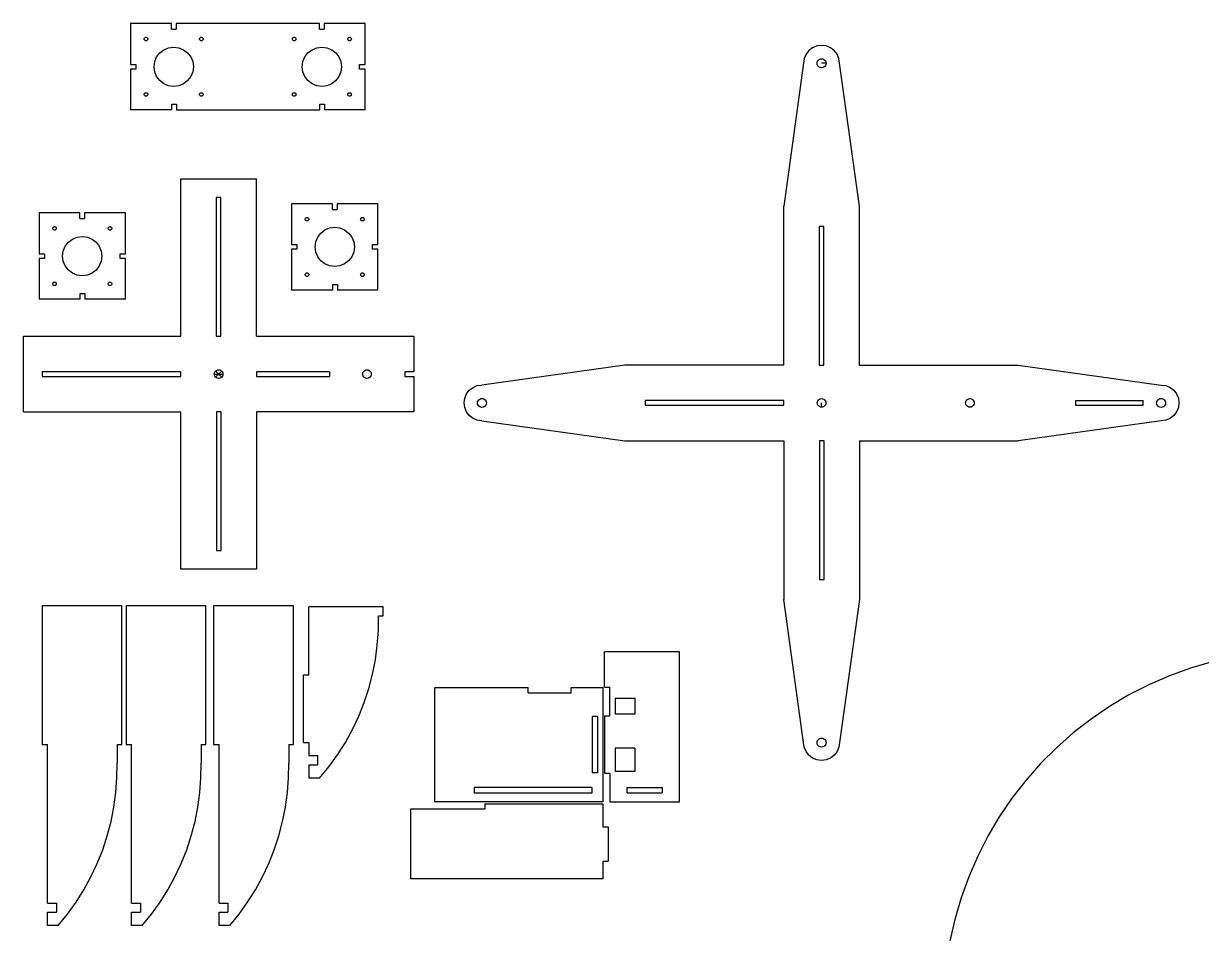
# Model space of a CAD drawing. Header units: millimetres. Extents: x -1110 to 413, y -747 to 380.
# Drawn here: x -1082 to -347, y -188 to 380 of the extents above; entities that cross this region are included whole.
import ezdxf

# ---------------------------------------------------------------- set-up
doc = ezdxf.new("R2010")
doc.units = ezdxf.units.MM

msp = doc.modelspace()

# ---------------------------------------------------------------- linework, layer by layer
for p, q in [((-1015.59, 379.93), (-1015.59, 354.42)), ((-990.08, 379.93), (-1015.59, 379.93)), ((-990.08, 376.41), (-990.08, 379.93)), ((-990.08, 376.41), (-987.18, 376.41)), ((-987.18, 379.93), (-987.18, 376.41)), ((-897.54, 379.93), (-987.18, 379.93)), ((-897.54, 376.41), (-897.54, 379.93)), ((-897.54, 376.41), (-894.64, 376.41)), ((-894.64, 379.93), (-894.64, 376.41)), ((-869.13, 379.93), (-894.64, 379.93)), ((-869.13, 354.42), (-869.13, 379.93)), ((-1007.05, 370.27), (-1007.01, 370.56)), ((-1007.01, 369.98), (-1007.05, 370.27)), ((-1007.01, 370.56), (-1006.9, 370.83)), ((-1006.9, 369.71), (-1007.01, 369.98)), ((-1006.9, 370.83), (-1006.72, 371.06)), ((-1006.72, 369.48), (-1006.9, 369.71)), ((-1006.72, 371.06), (-1006.49, 371.24)), ((-1006.49, 369.31), (-1006.72, 369.48)), ((-1006.49, 371.24), (-1006.22, 371.35)), ((-1006.22, 369.19), (-1006.49, 369.31)), ((-1006.22, 371.35), (-1005.93, 371.39)), ((-1005.93, 369.16), (-1006.22, 369.19)), ((-1005.93, 371.39), (-1005.65, 371.35)), ((-1005.65, 369.19), (-1005.93, 369.16)), ((-1005.65, 371.35), (-1005.38, 371.24)), ((-1005.38, 369.31), (-1005.65, 369.19)), ((-1005.38, 371.24), (-1005.14, 371.06)), ((-1005.14, 369.48), (-1005.38, 369.31)), ((-1005.14, 371.06), (-1004.97, 370.83)), ((-1004.97, 369.71), (-1005.14, 369.48)), ((-1004.97, 370.83), (-1004.86, 370.56)), ((-1004.86, 369.98), (-1004.97, 369.71)), ((-1004.86, 370.56), (-1004.82, 370.27)), ((-1004.82, 370.27), (-1004.86, 369.98)), ((-972.44, 370.27), (-972.41, 370.56)), ((-972.41, 369.98), (-972.44, 370.27)), ((-972.41, 370.56), (-972.3, 370.83)), ((-972.3, 369.71), (-972.41, 369.98)), ((-972.3, 370.83), (-972.12, 371.06)), ((-972.12, 369.48), (-972.3, 369.71)), ((-972.12, 371.06), (-971.89, 371.24)), ((-971.89, 369.31), (-972.12, 369.48)), ((-971.89, 371.24), (-971.62, 371.35)), ((-971.62, 369.19), (-971.89, 369.31)), ((-971.62, 371.35), (-971.33, 371.39)), ((-971.33, 369.16), (-971.62, 369.19)), ((-971.33, 371.39), (-971.04, 371.35)), ((-971.04, 369.19), (-971.33, 369.16)), ((-971.04, 371.35), (-970.77, 371.24)), ((-970.77, 369.31), (-971.04, 369.19)), ((-970.77, 371.24), (-970.54, 371.06)), ((-970.54, 369.48), (-970.77, 369.31)), ((-970.54, 371.06), (-970.36, 370.83)), ((-970.36, 369.71), (-970.54, 369.48)), ((-970.36, 370.83), (-970.25, 370.56)), ((-970.25, 369.98), (-970.36, 369.71)), ((-970.25, 370.56), (-970.21, 370.27)), ((-970.21, 370.27), (-970.25, 369.98)), ((-914.51, 370.27), (-914.47, 370.56)), ((-914.47, 369.98), (-914.51, 370.27)), ((-914.47, 370.56), (-914.36, 370.83)), ((-914.36, 369.71), (-914.47, 369.98)), ((-914.36, 370.83), (-914.18, 371.06)), ((-914.18, 369.48), (-914.36, 369.71)), ((-914.18, 371.06), (-913.95, 371.24)), ((-913.95, 369.31), (-914.18, 369.48)), ((-913.95, 371.24), (-913.68, 371.35)), ((-913.68, 369.19), (-913.95, 369.31)), ((-913.68, 371.35), (-913.39, 371.39)), ((-913.39, 369.16), (-913.68, 369.19)), ((-913.39, 371.39), (-913.1, 371.35)), ((-913.1, 369.19), (-913.39, 369.16)), ((-913.1, 371.35), (-912.83, 371.24)), ((-912.83, 369.31), (-913.1, 369.19)), ((-912.83, 371.24), (-912.6, 371.06)), ((-912.6, 369.48), (-912.83, 369.31)), ((-912.6, 371.06), (-912.42, 370.83)), ((-912.42, 369.71), (-912.6, 369.48)), ((-912.42, 370.83), (-912.31, 370.56)), ((-912.31, 369.98), (-912.42, 369.71)), ((-912.31, 370.56), (-912.27, 370.27)), ((-912.27, 370.27), (-912.31, 369.98)), ((-879.9, 370.27), (-879.86, 370.56)), ((-879.86, 369.98), (-879.9, 370.27)), ((-879.86, 370.56), (-879.75, 370.83)), ((-879.75, 369.71), (-879.86, 369.98)), ((-879.75, 370.83), (-879.57, 371.06)), ((-879.57, 369.48), (-879.75, 369.71)), ((-879.57, 371.06), (-879.34, 371.24)), ((-879.34, 369.31), (-879.57, 369.48)), ((-879.34, 371.24), (-879.07, 371.35)), ((-879.07, 369.19), (-879.34, 369.31)), ((-879.07, 371.35), (-878.79, 371.39)), ((-878.79, 369.16), (-879.07, 369.19)), ((-878.79, 371.39), (-878.5, 371.35)), ((-878.5, 369.19), (-878.79, 369.16)), ((-878.5, 371.35), (-878.23, 371.24)), ((-878.23, 369.31), (-878.5, 369.19)), ((-878.23, 371.24), (-878, 371.06)), ((-878, 369.48), (-878.23, 369.31)), ((-878, 371.06), (-877.82, 370.83)), ((-877.82, 369.71), (-878, 369.48)), ((-877.82, 370.83), (-877.71, 370.56)), ((-877.71, 369.98), (-877.82, 369.71)), ((-877.71, 370.56), (-877.67, 370.27)), ((-877.67, 370.27), (-877.71, 369.98)), ((-999.27, 359.11), (-997.31, 361.65)), ((-997.31, 361.65), (-994.77, 363.6)), ((-994.77, 363.6), (-991.81, 364.83)), ((-991.81, 364.83), (-988.63, 365.25)), ((-988.63, 365.25), (-985.45, 364.83)), ((-985.45, 364.83), (-982.49, 363.6)), ((-982.49, 363.6), (-979.95, 361.65)), ((-979.95, 361.65), (-978, 359.11)), ((-906.72, 359.11), (-904.77, 361.65)), ((-904.77, 361.65), (-902.23, 363.6)), ((-902.23, 363.6), (-899.27, 364.83)), ((-899.27, 364.83), (-896.09, 365.25)), ((-896.09, 365.25), (-892.91, 364.83)), ((-892.91, 364.83), (-889.95, 363.6)), ((-889.95, 363.6), (-887.41, 361.65)), ((-887.41, 361.65), (-885.45, 359.11)), ((-593.66, 360.75), (-594.78, 358.06)), ((-591.89, 363.06), (-593.66, 360.75)), ((-589.57, 364.83), (-591.89, 363.06)), ((-586.88, 365.95), (-589.57, 364.83)), ((-583.99, 366.33), (-586.88, 365.95)), ((-581.1, 365.95), (-583.99, 366.33)), ((-578.41, 364.83), (-581.1, 365.95)), ((-576.1, 363.06), (-578.41, 364.83)), ((-574.33, 360.75), (-576.1, 363.06)), ((-573.21, 358.06), (-574.33, 360.75)), ((-1015.59, 354.42), (-1012.24, 354.42)), ((-1012.24, 354.42), (-1012.24, 351.52)), ((-1000.91, 352.97), (-1000.49, 356.15)), ((-1000.49, 356.15), (-999.27, 359.11)), ((-978, 359.11), (-976.77, 356.15)), ((-976.77, 356.15), (-976.35, 352.97)), ((-908.37, 352.97), (-907.95, 356.15)), ((-907.95, 356.15), (-906.72, 359.11)), ((-885.45, 359.11), (-884.23, 356.15)), ((-884.23, 356.15), (-883.81, 352.97)), ((-872.48, 351.52), (-872.48, 354.42)), ((-872.48, 354.42), (-869.13, 354.42)), ((-595.16, 355.17), (-607.6, 265.83)), ((-594.78, 358.06), (-595.16, 355.17)), ((-586.78, 355.17), (-586.69, 355.89)), ((-586.69, 354.44), (-586.78, 355.17)), ((-586.69, 355.89), (-586.41, 356.56)), ((-586.41, 353.77), (-586.69, 354.44)), ((-586.41, 356.56), (-585.97, 357.14)), ((-585.97, 353.19), (-586.41, 353.77)), ((-585.97, 357.14), (-585.39, 357.58)), ((-585.39, 352.75), (-585.97, 353.19)), ((-585.39, 357.58), (-584.72, 357.86)), ((-584.72, 357.86), (-583.99, 357.96)), ((-583.99, 357.96), (-583.27, 357.86)), ((-581.2, 355.17), (-583.99, 355.17)), ((-583.27, 357.86), (-582.6, 357.58)), ((-582.6, 357.58), (-582.02, 357.14)), ((-582.02, 353.19), (-582.6, 352.75)), ((-582.02, 357.14), (-581.58, 356.56)), ((-581.58, 353.77), (-582.02, 353.19)), ((-581.58, 356.56), (-581.3, 355.89)), ((-581.3, 354.44), (-581.58, 353.77)), ((-581.3, 355.89), (-581.2, 355.17)), ((-581.2, 355.17), (-581.3, 354.44)), ((-572.83, 355.17), (-573.21, 358.06)), ((-560.38, 265.83), (-572.83, 355.17)), ((-1012.24, 351.52), (-1015.59, 351.52)), ((-1015.59, 351.52), (-1015.59, 326.01)), ((-1000.49, 349.79), (-1000.91, 352.97)), ((-999.27, 346.83), (-1000.49, 349.79)), ((-997.31, 344.29), (-999.27, 346.83)), ((-978, 346.83), (-979.95, 344.29)), ((-976.77, 349.79), (-978, 346.83)), ((-976.35, 352.97), (-976.77, 349.79)), ((-907.95, 349.79), (-908.37, 352.97)), ((-906.72, 346.83), (-907.95, 349.79)), ((-904.77, 344.29), (-906.72, 346.83)), ((-885.45, 346.83), (-887.41, 344.29)), ((-884.23, 349.79), (-885.45, 346.83)), ((-883.81, 352.97), (-884.23, 349.79)), ((-869.13, 351.52), (-872.48, 351.52)), ((-869.13, 326.01), (-869.13, 351.52)), ((-584.72, 352.47), (-585.39, 352.75)), ((-583.99, 352.38), (-584.72, 352.47)), ((-583.27, 352.47), (-583.99, 352.38)), ((-582.6, 352.75), (-583.27, 352.47)), ((-994.77, 342.34), (-997.31, 344.29)), ((-991.81, 341.11), (-994.77, 342.34)), ((-988.63, 340.69), (-991.81, 341.11)), ((-985.45, 341.11), (-988.63, 340.69)), ((-982.49, 342.34), (-985.45, 341.11)), ((-979.95, 344.29), (-982.49, 342.34)), ((-902.23, 342.34), (-904.77, 344.29)), ((-899.27, 341.11), (-902.23, 342.34)), ((-896.09, 340.69), (-899.27, 341.11)), ((-892.91, 341.11), (-896.09, 340.69)), ((-889.95, 342.34), (-892.91, 341.11)), ((-887.41, 344.29), (-889.95, 342.34)), ((-1007.05, 335.67), (-1007.01, 335.96)), ((-1007.01, 335.38), (-1007.05, 335.67)), ((-1007.01, 335.96), (-1006.9, 336.23)), ((-1006.9, 335.11), (-1007.01, 335.38)), ((-1006.9, 336.23), (-1006.72, 336.46)), ((-1006.72, 334.88), (-1006.9, 335.11)), ((-1006.72, 336.46), (-1006.49, 336.63)), ((-1006.49, 334.7), (-1006.72, 334.88)), ((-1006.49, 336.63), (-1006.22, 336.75)), ((-1006.22, 334.59), (-1006.49, 334.7)), ((-1006.22, 336.75), (-1005.93, 336.78)), ((-1005.93, 334.55), (-1006.22, 334.59)), ((-1005.93, 336.78), (-1005.65, 336.75)), ((-1005.65, 334.59), (-1005.93, 334.55)), ((-1005.65, 336.75), (-1005.38, 336.63)), ((-1005.38, 334.7), (-1005.65, 334.59)), ((-1005.38, 336.63), (-1005.14, 336.46)), ((-1005.14, 334.88), (-1005.38, 334.7)), ((-1005.14, 336.46), (-1004.97, 336.23)), ((-1004.97, 335.11), (-1005.14, 334.88)), ((-1004.97, 336.23), (-1004.86, 335.96)), ((-1004.86, 335.38), (-1004.97, 335.11)), ((-1004.86, 335.96), (-1004.82, 335.67)), ((-1004.82, 335.67), (-1004.86, 335.38)), ((-972.44, 335.67), (-972.41, 335.96)), ((-972.41, 335.38), (-972.44, 335.67)), ((-972.41, 335.96), (-972.3, 336.23)), ((-972.3, 335.11), (-972.41, 335.38)), ((-972.3, 336.23), (-972.12, 336.46)), ((-972.12, 334.88), (-972.3, 335.11)), ((-972.12, 336.46), (-971.89, 336.63)), ((-971.89, 334.7), (-972.12, 334.88)), ((-971.89, 336.63), (-971.62, 336.75)), ((-971.62, 334.59), (-971.89, 334.7)), ((-971.62, 336.75), (-971.33, 336.78)), ((-971.33, 334.55), (-971.62, 334.59)), ((-971.33, 336.78), (-971.04, 336.75)), ((-971.04, 334.59), (-971.33, 334.55)), ((-971.04, 336.75), (-970.77, 336.63)), ((-970.77, 334.7), (-971.04, 334.59)), ((-970.77, 336.63), (-970.54, 336.46)), ((-970.54, 334.88), (-970.77, 334.7)), ((-970.54, 336.46), (-970.36, 336.23)), ((-970.36, 335.11), (-970.54, 334.88)), ((-970.36, 336.23), (-970.25, 335.96)), ((-970.25, 335.38), (-970.36, 335.11)), ((-970.25, 335.96), (-970.21, 335.67)), ((-970.21, 335.67), (-970.25, 335.38)), ((-914.51, 335.67), (-914.47, 335.96)), ((-914.47, 335.38), (-914.51, 335.67)), ((-914.47, 335.96), (-914.36, 336.23)), ((-914.36, 335.11), (-914.47, 335.38)), ((-914.36, 336.23), (-914.18, 336.46)), ((-914.18, 334.88), (-914.36, 335.11)), ((-914.18, 336.46), (-913.95, 336.63)), ((-913.95, 334.7), (-914.18, 334.88)), ((-913.95, 336.63), (-913.68, 336.75)), ((-913.68, 334.59), (-913.95, 334.7)), ((-913.68, 336.75), (-913.39, 336.78)), ((-913.39, 334.55), (-913.68, 334.59)), ((-913.39, 336.78), (-913.1, 336.75)), ((-913.1, 334.59), (-913.39, 334.55)), ((-913.1, 336.75), (-912.83, 336.63)), ((-912.83, 334.7), (-913.1, 334.59)), ((-912.83, 336.63), (-912.6, 336.46)), ((-912.6, 334.88), (-912.83, 334.7)), ((-912.6, 336.46), (-912.42, 336.23)), ((-912.42, 335.11), (-912.6, 334.88)), ((-912.42, 336.23), (-912.31, 335.96)), ((-912.31, 335.38), (-912.42, 335.11)), ((-912.31, 335.96), (-912.27, 335.67)), ((-912.27, 335.67), (-912.31, 335.38)), ((-879.9, 335.67), (-879.86, 335.96)), ((-879.86, 335.38), (-879.9, 335.67)), ((-879.86, 335.96), (-879.75, 336.23)), ((-879.75, 335.11), (-879.86, 335.38)), ((-879.75, 336.23), (-879.57, 336.46)), ((-879.57, 334.88), (-879.75, 335.11)), ((-879.57, 336.46), (-879.34, 336.63)), ((-879.34, 334.7), (-879.57, 334.88)), ((-879.34, 336.63), (-879.07, 336.75)), ((-879.07, 334.59), (-879.34, 334.7)), ((-879.07, 336.75), (-878.79, 336.78)), ((-878.79, 334.55), (-879.07, 334.59)), ((-878.79, 336.78), (-878.5, 336.75)), ((-878.5, 334.59), (-878.79, 334.55)), ((-878.5, 336.75), (-878.23, 336.63)), ((-878.23, 334.7), (-878.5, 334.59)), ((-878.23, 336.63), (-878, 336.46)), ((-878, 334.88), (-878.23, 334.7)), ((-878, 336.46), (-877.82, 336.23)), ((-877.82, 335.11), (-878, 334.88)), ((-877.82, 336.23), (-877.71, 335.96)), ((-877.71, 335.38), (-877.82, 335.11)), ((-877.71, 335.96), (-877.67, 335.67)), ((-877.67, 335.67), (-877.71, 335.38)), ((-989.87, 326.01), (-1015.59, 326.01)), ((-989.87, 329.53), (-986.97, 329.53)), ((-989.87, 326.01), (-989.87, 329.53)), ((-986.97, 329.53), (-986.97, 326.01)), ((-986.97, 326.01), (-897.33, 326.01)), ((-897.33, 329.53), (-894.43, 329.53)), ((-897.33, 326.01), (-897.33, 329.53)), ((-894.43, 329.53), (-894.43, 326.01)), ((-869.13, 326.01), (-894.43, 326.01)), ((-984.15, 184.68), (-984.15, 282.92)), ((-984.15, 282.92), (-936.94, 282.92)), ((-936.94, 184.68), (-936.94, 282.92)), ((-962, 271.31), (-962, 184.68)), ((-959.09, 271.31), (-962, 271.31)), ((-959.09, 184.68), (-959.09, 271.31)), ((-915.01, 267.42), (-915.01, 241.91)), ((-889.51, 267.42), (-915.01, 267.42)), ((-889.51, 263.9), (-889.51, 267.42)), ((-886.6, 267.42), (-886.6, 263.9)), ((-861.1, 267.42), (-886.6, 267.42)), ((-861.1, 241.91), (-861.1, 267.42)), ((-607.6, 166.68), (-607.6, 265.83)), ((-560.38, 166.68), (-560.38, 265.83)), ((-1072.68, 261.68), (-1072.68, 236.17)), ((-1047.17, 261.68), (-1072.68, 261.68)), ((-1047.17, 258.16), (-1047.17, 261.68)), ((-1047.17, 258.16), (-1044.27, 258.16)), ((-1044.27, 261.68), (-1044.27, 258.16)), ((-1018.76, 261.68), (-1044.27, 261.68)), ((-1018.76, 236.17), (-1018.76, 261.68)), ((-906.47, 257.76), (-906.44, 258.05)), ((-906.44, 257.47), (-906.47, 257.76)), ((-906.44, 258.05), (-906.32, 258.32)), ((-906.32, 258.32), (-906.15, 258.55)), ((-906.15, 258.55), (-905.91, 258.73)), ((-905.91, 258.73), (-905.65, 258.84)), ((-905.65, 258.84), (-905.36, 258.88)), ((-905.36, 258.88), (-905.07, 258.84)), ((-905.07, 258.84), (-904.8, 258.73)), ((-904.8, 258.73), (-904.57, 258.55)), ((-904.57, 258.55), (-904.39, 258.32)), ((-904.39, 258.32), (-904.28, 258.05)), ((-904.28, 258.05), (-904.24, 257.76)), ((-904.24, 257.76), (-904.28, 257.47)), ((-889.51, 263.9), (-886.6, 263.9)), ((-871.87, 257.76), (-871.83, 258.05)), ((-871.83, 257.47), (-871.87, 257.76)), ((-871.83, 258.05), (-871.72, 258.32)), ((-871.72, 258.32), (-871.54, 258.55)), ((-871.54, 258.55), (-871.31, 258.73)), ((-871.31, 258.73), (-871.04, 258.84)), ((-871.04, 258.84), (-870.75, 258.88)), ((-870.75, 258.88), (-870.46, 258.84)), ((-870.46, 258.84), (-870.19, 258.73)), ((-870.19, 258.73), (-869.96, 258.55)), ((-869.96, 258.55), (-869.78, 258.32)), ((-869.78, 258.32), (-869.67, 258.05)), ((-869.67, 258.05), (-869.64, 257.76)), ((-869.64, 257.76), (-869.67, 257.47)), ((-1064.14, 252.02), (-1064.1, 252.31)), ((-1064.1, 251.74), (-1064.14, 252.02)), ((-1064.1, 252.31), (-1063.99, 252.58)), ((-1063.99, 251.47), (-1064.1, 251.74)), ((-1063.99, 252.58), (-1063.81, 252.81)), ((-1063.81, 251.24), (-1063.99, 251.47)), ((-1063.81, 252.81), (-1063.58, 252.99)), ((-1063.58, 251.06), (-1063.81, 251.24)), ((-1063.58, 252.99), (-1063.31, 253.1)), ((-1063.31, 250.95), (-1063.58, 251.06)), ((-1063.31, 253.1), (-1063.02, 253.14)), ((-1063.02, 250.91), (-1063.31, 250.95)), ((-1063.02, 253.14), (-1062.74, 253.1)), ((-1062.74, 250.95), (-1063.02, 250.91)), ((-1062.74, 253.1), (-1062.47, 252.99)), ((-1062.47, 251.06), (-1062.74, 250.95)), ((-1062.47, 252.99), (-1062.23, 252.81)), ((-1062.23, 251.24), (-1062.47, 251.06)), ((-1062.23, 252.81), (-1062.06, 252.58)), ((-1062.06, 251.47), (-1062.23, 251.24)), ((-1062.06, 252.58), (-1061.95, 252.31)), ((-1061.95, 251.74), (-1062.06, 251.47)), ((-1061.95, 252.31), (-1061.91, 252.02)), ((-1061.91, 252.02), (-1061.95, 251.74)), ((-1029.53, 252.02), (-1029.5, 252.31)), ((-1029.5, 251.74), (-1029.53, 252.02)), ((-1029.5, 252.31), (-1029.39, 252.58)), ((-1029.39, 251.47), (-1029.5, 251.74)), ((-1029.39, 252.58), (-1029.21, 252.81)), ((-1029.21, 251.24), (-1029.39, 251.47)), ((-1029.21, 252.81), (-1028.98, 252.99)), ((-1028.98, 251.06), (-1029.21, 251.24)), ((-1028.98, 252.99), (-1028.71, 253.1)), ((-1028.71, 250.95), (-1028.98, 251.06)), ((-1028.71, 253.1), (-1028.42, 253.14)), ((-1028.42, 250.91), (-1028.71, 250.95)), ((-1028.42, 253.14), (-1028.13, 253.1)), ((-1028.13, 250.95), (-1028.42, 250.91)), ((-1028.13, 253.1), (-1027.86, 252.99)), ((-1027.86, 251.06), (-1028.13, 250.95)), ((-1027.86, 252.99), (-1027.63, 252.81)), ((-1027.63, 251.24), (-1027.86, 251.06)), ((-1027.63, 252.81), (-1027.45, 252.58)), ((-1027.45, 251.47), (-1027.63, 251.24)), ((-1027.45, 252.58), (-1027.34, 252.31)), ((-1027.34, 251.74), (-1027.45, 251.47)), ((-1027.34, 252.31), (-1027.3, 252.02)), ((-1027.3, 252.02), (-1027.34, 251.74)), ((-906.32, 257.2), (-906.44, 257.47)), ((-906.15, 256.97), (-906.32, 257.2)), ((-905.91, 256.8), (-906.15, 256.97)), ((-905.65, 256.68), (-905.91, 256.8)), ((-905.36, 256.65), (-905.65, 256.68)), ((-905.07, 256.68), (-905.36, 256.65)), ((-904.8, 256.8), (-905.07, 256.68)), ((-904.57, 256.97), (-904.8, 256.8)), ((-904.39, 257.2), (-904.57, 256.97)), ((-904.28, 257.47), (-904.39, 257.2)), ((-896.74, 249.14), (-894.19, 251.09)), ((-894.19, 251.09), (-891.23, 252.32)), ((-891.23, 252.32), (-888.05, 252.74)), ((-888.05, 252.74), (-884.88, 252.32)), ((-884.88, 252.32), (-881.91, 251.09)), ((-881.91, 251.09), (-879.37, 249.14)), ((-871.72, 257.2), (-871.83, 257.47)), ((-871.54, 256.97), (-871.72, 257.2)), ((-871.31, 256.8), (-871.54, 256.97)), ((-871.04, 256.68), (-871.31, 256.8)), ((-870.75, 256.65), (-871.04, 256.68)), ((-870.46, 256.68), (-870.75, 256.65)), ((-870.19, 256.8), (-870.46, 256.68)), ((-869.96, 256.97), (-870.19, 256.8)), ((-869.78, 257.2), (-869.96, 256.97)), ((-869.67, 257.47), (-869.78, 257.2)), ((-585.44, 253.31), (-585.44, 166.68)), ((-582.54, 253.31), (-585.44, 253.31)), ((-582.54, 166.68), (-582.54, 253.31)), ((-1056.36, 240.86), (-1054.4, 243.4)), ((-1054.4, 243.4), (-1051.86, 245.36)), ((-1051.86, 245.36), (-1048.9, 246.58)), ((-1048.9, 246.58), (-1045.72, 247)), ((-1045.72, 247), (-1042.54, 246.58)), ((-1042.54, 246.58), (-1039.58, 245.36)), ((-1039.58, 245.36), (-1037.04, 243.4)), ((-1037.04, 243.4), (-1035.09, 240.86)), ((-900.33, 240.46), (-899.92, 243.64)), ((-899.92, 243.64), (-898.69, 246.6)), ((-898.69, 246.6), (-896.74, 249.14)), ((-879.37, 249.14), (-877.42, 246.6)), ((-877.42, 246.6), (-876.19, 243.64)), ((-876.19, 243.64), (-875.77, 240.46)), ((-1072.68, 236.17), (-1069.33, 236.17)), ((-1069.33, 236.17), (-1069.33, 233.27)), ((-1058, 234.72), (-1057.58, 237.9)), ((-1057.58, 237.9), (-1056.36, 240.86)), ((-1035.09, 240.86), (-1033.86, 237.9)), ((-1033.86, 237.9), (-1033.44, 234.72)), ((-1022.11, 233.27), (-1022.11, 236.17)), ((-1022.11, 236.17), (-1018.76, 236.17)), ((-915.01, 241.91), (-911.66, 241.91)), ((-911.66, 239.01), (-915.01, 239.01)), ((-915.01, 239.01), (-915.01, 213.5)), ((-911.66, 241.91), (-911.66, 239.01)), ((-899.92, 237.28), (-900.33, 240.46)), ((-898.69, 234.32), (-899.92, 237.28)), ((-876.19, 237.28), (-877.42, 234.32)), ((-875.77, 240.46), (-876.19, 237.28)), ((-864.44, 239.01), (-864.44, 241.91)), ((-864.44, 241.91), (-861.1, 241.91)), ((-861.1, 239.01), (-864.44, 239.01)), ((-861.1, 213.5), (-861.1, 239.01)), ((-1069.33, 233.27), (-1072.68, 233.27)), ((-1072.68, 233.27), (-1072.68, 207.76)), ((-1057.58, 231.54), (-1058, 234.72)), ((-1056.36, 228.58), (-1057.58, 231.54)), ((-1054.4, 226.04), (-1056.36, 228.58)), ((-1035.09, 228.58), (-1037.04, 226.04)), ((-1033.86, 231.54), (-1035.09, 228.58)), ((-1033.44, 234.72), (-1033.86, 231.54)), ((-1018.76, 233.27), (-1022.11, 233.27)), ((-1018.76, 207.76), (-1018.76, 233.27)), ((-896.74, 231.78), (-898.69, 234.32)), ((-894.19, 229.83), (-896.74, 231.78)), ((-891.23, 228.6), (-894.19, 229.83)), ((-888.05, 228.18), (-891.23, 228.6)), ((-884.88, 228.6), (-888.05, 228.18)), ((-881.91, 229.83), (-884.88, 228.6)), ((-879.37, 231.78), (-881.91, 229.83)), ((-877.42, 234.32), (-879.37, 231.78)), ((-1051.86, 224.09), (-1054.4, 226.04)), ((-1048.9, 222.86), (-1051.86, 224.09)), ((-1045.72, 222.44), (-1048.9, 222.86)), ((-1042.54, 222.86), (-1045.72, 222.44)), ((-1039.58, 224.09), (-1042.54, 222.86)), ((-1037.04, 226.04), (-1039.58, 224.09)), ((-906.47, 223.16), (-906.44, 223.45)), ((-906.44, 222.87), (-906.47, 223.16)), ((-906.44, 223.45), (-906.32, 223.71)), ((-906.32, 222.6), (-906.44, 222.87)), ((-906.32, 223.71), (-906.15, 223.95)), ((-906.15, 222.37), (-906.32, 222.6)), ((-906.15, 223.95), (-905.91, 224.12)), ((-905.91, 222.19), (-906.15, 222.37)), ((-905.91, 224.12), (-905.65, 224.23)), ((-905.65, 222.08), (-905.91, 222.19)), ((-905.65, 224.23), (-905.36, 224.27)), ((-905.36, 222.04), (-905.65, 222.08)), ((-905.36, 224.27), (-905.07, 224.23)), ((-905.07, 222.08), (-905.36, 222.04)), ((-905.07, 224.23), (-904.8, 224.12)), ((-904.8, 222.19), (-905.07, 222.08)), ((-904.8, 224.12), (-904.57, 223.95)), ((-904.57, 222.37), (-904.8, 222.19)), ((-904.57, 223.95), (-904.39, 223.71)), ((-904.39, 222.6), (-904.57, 222.37)), ((-904.39, 223.71), (-904.28, 223.45)), ((-904.28, 222.87), (-904.39, 222.6)), ((-904.28, 223.45), (-904.24, 223.16)), ((-904.24, 223.16), (-904.28, 222.87)), ((-871.87, 223.16), (-871.83, 223.45)), ((-871.83, 222.87), (-871.87, 223.16)), ((-871.83, 223.45), (-871.72, 223.71)), ((-871.72, 222.6), (-871.83, 222.87)), ((-871.72, 223.71), (-871.54, 223.95)), ((-871.54, 222.37), (-871.72, 222.6)), ((-871.54, 223.95), (-871.31, 224.12)), ((-871.31, 222.19), (-871.54, 222.37)), ((-871.31, 224.12), (-871.04, 224.23)), ((-871.04, 222.08), (-871.31, 222.19)), ((-871.04, 224.23), (-870.75, 224.27)), ((-870.75, 222.04), (-871.04, 222.08)), ((-870.75, 224.27), (-870.46, 224.23)), ((-870.46, 222.08), (-870.75, 222.04)), ((-870.46, 224.23), (-870.19, 224.12)), ((-870.19, 222.19), (-870.46, 222.08)), ((-870.19, 224.12), (-869.96, 223.95)), ((-869.96, 222.37), (-870.19, 222.19)), ((-869.96, 223.95), (-869.78, 223.71)), ((-869.78, 222.6), (-869.96, 222.37)), ((-869.78, 223.71), (-869.67, 223.45)), ((-869.67, 222.87), (-869.78, 222.6)), ((-869.67, 223.45), (-869.64, 223.16)), ((-869.64, 223.16), (-869.67, 222.87)), ((-1064.14, 217.42), (-1064.1, 217.71)), ((-1064.1, 217.13), (-1064.14, 217.42)), ((-1064.1, 217.71), (-1063.99, 217.98)), ((-1063.99, 216.86), (-1064.1, 217.13)), ((-1063.99, 217.98), (-1063.81, 218.21)), ((-1063.81, 216.63), (-1063.99, 216.86)), ((-1063.81, 218.21), (-1063.58, 218.39)), ((-1063.58, 216.45), (-1063.81, 216.63)), ((-1063.58, 218.39), (-1063.31, 218.5)), ((-1063.31, 216.34), (-1063.58, 216.45)), ((-1063.31, 218.5), (-1063.02, 218.54)), ((-1063.02, 216.3), (-1063.31, 216.34)), ((-1063.02, 218.54), (-1062.74, 218.5)), ((-1062.74, 216.34), (-1063.02, 216.3)), ((-1062.74, 218.5), (-1062.47, 218.39)), ((-1062.47, 216.45), (-1062.74, 216.34)), ((-1062.47, 218.39), (-1062.23, 218.21)), ((-1062.23, 216.63), (-1062.47, 216.45)), ((-1062.23, 218.21), (-1062.06, 217.98)), ((-1062.06, 216.86), (-1062.23, 216.63)), ((-1062.06, 217.98), (-1061.95, 217.71)), ((-1061.95, 217.13), (-1062.06, 216.86)), ((-1061.95, 217.71), (-1061.91, 217.42)), ((-1061.91, 217.42), (-1061.95, 217.13)), ((-1029.53, 217.42), (-1029.5, 217.71)), ((-1029.5, 217.13), (-1029.53, 217.42)), ((-1029.5, 217.71), (-1029.39, 217.98)), ((-1029.39, 216.86), (-1029.5, 217.13)), ((-1029.39, 217.98), (-1029.21, 218.21)), ((-1029.21, 216.63), (-1029.39, 216.86)), ((-1029.21, 218.21), (-1028.98, 218.39)), ((-1028.98, 216.45), (-1029.21, 216.63)), ((-1028.98, 218.39), (-1028.71, 218.5)), ((-1028.71, 216.34), (-1028.98, 216.45)), ((-1028.71, 218.5), (-1028.42, 218.54)), ((-1028.42, 216.3), (-1028.71, 216.34)), ((-1028.42, 218.54), (-1028.13, 218.5)), ((-1028.13, 216.34), (-1028.42, 216.3)), ((-1028.13, 218.5), (-1027.86, 218.39)), ((-1027.86, 216.45), (-1028.13, 216.34)), ((-1027.86, 218.39), (-1027.63, 218.21)), ((-1027.63, 216.63), (-1027.86, 216.45)), ((-1027.63, 218.21), (-1027.45, 217.98)), ((-1027.45, 216.86), (-1027.63, 216.63)), ((-1027.45, 217.98), (-1027.34, 217.71)), ((-1027.34, 217.13), (-1027.45, 216.86)), ((-1027.34, 217.71), (-1027.3, 217.42)), ((-1027.3, 217.42), (-1027.34, 217.13)), ((-889.3, 213.5), (-915.01, 213.5)), ((-889.3, 217.02), (-886.39, 217.02)), ((-889.3, 213.5), (-889.3, 217.02)), ((-886.39, 217.02), (-886.39, 213.5)), ((-861.1, 213.5), (-886.39, 213.5)), ((-1046.96, 207.76), (-1072.68, 207.76)), ((-1046.96, 211.28), (-1044.06, 211.28)), ((-1046.96, 207.76), (-1046.96, 211.28)), ((-1044.06, 211.28), (-1044.06, 207.76)), ((-1018.76, 207.76), (-1044.06, 207.76)), ((-1082.39, 137.46), (-1082.39, 184.68)), ((-1082.39, 184.68), (-984.15, 184.68)), ((-962, 184.68), (-959.09, 184.68)), ((-936.94, 184.68), (-838.7, 184.68)), ((-838.7, 184.68), (-838.7, 162.52)), ((-1070.78, 162.52), (-1070.78, 159.62)), ((-984.15, 162.52), (-1070.78, 162.52)), ((-984.15, 159.62), (-984.15, 162.52)), ((-963.15, 161.77), (-962.88, 162.42)), ((-962.88, 162.42), (-962.45, 162.98)), ((-962.45, 162.98), (-961.89, 163.4)), ((-962.45, 162.98), (-960.55, 161.07)), ((-961.89, 163.4), (-961.24, 163.67)), ((-961.24, 163.67), (-960.55, 163.77)), ((-960.55, 163.77), (-959.85, 163.67)), ((-960.55, 161.07), (-958.64, 162.98)), ((-959.85, 163.67), (-959.2, 163.4)), ((-959.2, 163.4), (-958.64, 162.98)), ((-958.64, 162.98), (-958.21, 162.42)), ((-958.21, 162.42), (-957.94, 161.77)), ((-891.28, 162.52), (-936.94, 162.52)), ((-936.94, 162.52), (-936.94, 159.62)), ((-891.28, 162.52), (-891.28, 159.62)), ((-870.5, 161.77), (-870.23, 162.42)), ((-870.23, 162.42), (-869.8, 162.98)), ((-869.8, 162.98), (-869.24, 163.4)), ((-869.24, 163.4), (-868.59, 163.67)), ((-868.59, 163.67), (-867.89, 163.77)), ((-867.89, 163.77), (-867.19, 163.67)), ((-867.19, 163.67), (-866.54, 163.4)), ((-866.54, 163.4), (-865.99, 162.98)), ((-865.99, 162.98), (-865.56, 162.42)), ((-865.56, 162.42), (-865.29, 161.77)), ((-844.28, 162.52), (-844.28, 159.62)), ((-838.7, 162.52), (-844.28, 162.52)), ((-706.76, 166.68), (-796.09, 154.23)), ((-607.6, 166.68), (-706.76, 166.68)), ((-585.44, 166.68), (-582.54, 166.68)), ((-560.38, 166.68), (-461.23, 166.68)), ((-461.23, 166.68), (-371.9, 154.23)), ((-1070.78, 159.62), (-984.15, 159.62)), ((-963.24, 161.07), (-963.15, 161.77)), ((-963.15, 160.37), (-963.24, 161.07)), ((-963.24, 161.07), (-960.55, 161.07)), ((-962.88, 159.72), (-963.15, 160.37)), ((-962.45, 159.16), (-962.88, 159.72)), ((-962.45, 159.16), (-960.55, 161.07)), ((-961.89, 158.74), (-962.45, 159.16)), ((-961.24, 158.47), (-961.89, 158.74)), ((-960.55, 158.37), (-961.24, 158.47)), ((-960.55, 161.07), (-958.64, 159.16)), ((-960.55, 161.07), (-957.85, 161.07)), ((-959.85, 158.47), (-960.55, 158.37)), ((-959.2, 158.74), (-959.85, 158.47)), ((-958.64, 159.16), (-959.2, 158.74)), ((-958.21, 159.72), (-958.64, 159.16)), ((-957.94, 160.37), (-958.21, 159.72)), ((-957.94, 161.77), (-957.85, 161.07)), ((-957.85, 161.07), (-957.94, 160.37)), ((-936.94, 159.62), (-891.28, 159.62)), ((-870.59, 161.07), (-870.5, 161.77)), ((-870.5, 160.37), (-870.59, 161.07)), ((-870.23, 159.72), (-870.5, 160.37)), ((-869.8, 159.16), (-870.23, 159.72)), ((-869.24, 158.74), (-869.8, 159.16)), ((-868.59, 158.47), (-869.24, 158.74)), ((-867.89, 158.37), (-868.59, 158.47)), ((-867.19, 158.47), (-867.89, 158.37)), ((-866.54, 158.74), (-867.19, 158.47)), ((-865.99, 159.16), (-866.54, 158.74)), ((-865.56, 159.72), (-865.99, 159.16)), ((-865.29, 160.37), (-865.56, 159.72)), ((-865.29, 161.77), (-865.2, 161.07)), ((-865.2, 161.07), (-865.29, 160.37)), ((-844.28, 159.62), (-838.7, 159.62)), ((-838.7, 159.62), (-838.7, 137.46)), ((-806.87, 145.96), (-805.76, 148.65)), ((-805.76, 148.65), (-803.98, 150.96)), ((-803.98, 150.96), (-801.67, 152.74)), ((-801.67, 152.74), (-798.98, 153.85)), ((-798.98, 153.85), (-796.09, 154.23)), ((-371.9, 154.23), (-369.01, 153.85)), ((-369.01, 153.85), (-366.31, 152.74)), ((-366.31, 152.74), (-364, 150.96)), ((-364, 150.96), (-362.23, 148.65)), ((-362.23, 148.65), (-361.11, 145.96)), ((-807.25, 143.07), (-806.87, 145.96)), ((-806.87, 140.18), (-807.25, 143.07)), ((-805.76, 137.49), (-806.87, 140.18)), ((-798.88, 143.07), (-798.79, 143.79)), ((-798.79, 142.35), (-798.88, 143.07)), ((-798.79, 143.79), (-798.51, 144.46)), ((-798.51, 141.67), (-798.79, 142.35)), ((-798.51, 144.46), (-798.06, 145.04)), ((-798.06, 141.1), (-798.51, 141.67)), ((-798.06, 145.04), (-797.49, 145.49)), ((-797.49, 140.65), (-798.06, 141.1)), ((-797.49, 145.49), (-796.81, 145.76)), ((-796.81, 140.37), (-797.49, 140.65)), ((-796.81, 145.76), (-796.09, 145.86)), ((-796.09, 140.28), (-796.81, 140.37)), ((-796.09, 145.86), (-795.37, 145.76)), ((-795.37, 140.37), (-796.09, 140.28)), ((-795.37, 145.76), (-794.7, 145.49)), ((-794.7, 140.65), (-795.37, 140.37)), ((-794.7, 145.49), (-794.12, 145.04)), ((-794.12, 141.1), (-794.7, 140.65)), ((-794.12, 145.04), (-793.67, 144.46)), ((-793.67, 141.67), (-794.12, 141.1)), ((-793.67, 144.46), (-793.4, 143.79)), ((-793.4, 142.35), (-793.67, 141.67)), ((-793.4, 143.79), (-793.3, 143.07)), ((-793.3, 143.07), (-793.4, 142.35)), ((-694.23, 144.52), (-694.23, 141.62)), ((-607.6, 144.52), (-694.23, 144.52)), ((-694.23, 141.62), (-607.6, 141.62)), ((-607.6, 141.62), (-607.6, 144.52)), ((-586.69, 143.07), (-586.6, 143.77)), ((-586.6, 142.37), (-586.69, 143.07)), ((-586.6, 143.77), (-586.33, 144.42)), ((-586.33, 141.72), (-586.6, 142.37)), ((-586.33, 144.42), (-585.9, 144.97)), ((-585.9, 141.16), (-586.33, 141.72)), ((-585.9, 144.97), (-585.34, 145.4)), ((-585.34, 140.73), (-585.9, 141.16)), ((-585.34, 145.4), (-584.69, 145.67)), ((-584.69, 140.47), (-585.34, 140.73)), ((-584.69, 145.67), (-583.99, 145.76)), ((-583.99, 140.37), (-584.69, 140.47)), ((-583.99, 145.76), (-583.3, 145.67)), ((-583.99, 140.37), (-583.99, 143.07)), ((-583.3, 140.47), (-583.99, 140.37)), ((-583.3, 145.67), (-582.65, 145.4)), ((-582.65, 140.73), (-583.3, 140.47)), ((-582.65, 145.4), (-582.09, 144.97)), ((-582.09, 141.16), (-582.65, 140.73)), ((-582.09, 144.97), (-581.66, 144.42)), ((-581.66, 141.72), (-582.09, 141.16)), ((-581.66, 144.42), (-581.39, 143.77)), ((-581.39, 142.37), (-581.66, 141.72)), ((-581.39, 143.77), (-581.3, 143.07)), ((-581.3, 143.07), (-581.39, 142.37)), ((-494.04, 143.07), (-493.94, 143.77)), ((-493.94, 142.37), (-494.04, 143.07)), ((-493.94, 143.77), (-493.67, 144.42)), ((-493.67, 141.72), (-493.94, 142.37)), ((-493.67, 144.42), (-493.25, 144.97)), ((-493.25, 141.16), (-493.67, 141.72)), ((-493.25, 144.97), (-492.69, 145.4)), ((-492.69, 140.73), (-493.25, 141.16)), ((-492.69, 145.4), (-492.04, 145.67)), ((-492.04, 140.47), (-492.69, 140.73)), ((-492.04, 145.67), (-491.34, 145.76)), ((-491.34, 140.37), (-492.04, 140.47)), ((-491.34, 145.76), (-490.64, 145.67)), ((-490.64, 140.47), (-491.34, 140.37)), ((-490.64, 145.67), (-489.99, 145.4)), ((-489.99, 140.73), (-490.64, 140.47)), ((-489.99, 145.4), (-489.43, 144.97)), ((-489.43, 141.16), (-489.99, 140.73)), ((-489.43, 144.97), (-489.01, 144.42)), ((-489.01, 141.72), (-489.43, 141.16)), ((-489.01, 144.42), (-488.74, 143.77)), ((-488.74, 142.37), (-489.01, 141.72)), ((-488.74, 143.77), (-488.64, 143.07)), ((-488.64, 143.07), (-488.74, 142.37)), ((-425.39, 144.52), (-383.06, 144.52)), ((-425.39, 144.52), (-425.39, 141.62)), ((-425.39, 141.62), (-383.06, 141.62)), ((-383.06, 141.62), (-383.06, 144.52)), ((-374.69, 143.07), (-374.59, 143.79)), ((-374.59, 142.35), (-374.69, 143.07)), ((-374.59, 143.79), (-374.31, 144.46)), ((-374.31, 141.67), (-374.59, 142.35)), ((-374.31, 144.46), (-373.87, 145.04)), ((-373.87, 141.1), (-374.31, 141.67)), ((-373.87, 145.04), (-373.29, 145.49)), ((-373.29, 140.65), (-373.87, 141.1)), ((-373.29, 145.49), (-372.62, 145.76)), ((-372.62, 140.37), (-373.29, 140.65)), ((-372.62, 145.76), (-371.9, 145.86)), ((-371.9, 140.28), (-372.62, 140.37)), ((-371.9, 145.86), (-371.17, 145.76)), ((-371.17, 140.37), (-371.9, 140.28)), ((-371.17, 145.76), (-370.5, 145.49)), ((-370.5, 140.65), (-371.17, 140.37)), ((-370.5, 145.49), (-369.92, 145.04)), ((-369.92, 141.1), (-370.5, 140.65)), ((-369.92, 145.04), (-369.48, 144.46)), ((-369.48, 141.67), (-369.92, 141.1)), ((-369.48, 144.46), (-369.2, 143.79)), ((-369.2, 142.35), (-369.48, 141.67)), ((-369.2, 143.79), (-369.11, 143.07)), ((-369.11, 143.07), (-369.2, 142.35)), ((-361.11, 140.18), (-362.23, 137.49)), ((-361.11, 145.96), (-360.73, 143.07)), ((-360.73, 143.07), (-361.11, 140.18)), ((-1082.39, 137.46), (-984.15, 137.46)), ((-984.15, 39.22), (-984.15, 137.46)), ((-961.79, 137.46), (-961.79, 50.83)), ((-958.88, 137.46), (-961.79, 137.46)), ((-958.88, 50.83), (-958.88, 137.46)), ((-838.7, 137.46), (-936.94, 137.46)), ((-936.94, 137.46), (-936.94, 39.22)), ((-803.98, 135.18), (-805.76, 137.49)), ((-801.67, 133.4), (-803.98, 135.18)), ((-798.98, 132.29), (-801.67, 133.4)), ((-366.31, 133.4), (-369.01, 132.29)), ((-364, 135.18), (-366.31, 133.4)), ((-362.23, 137.49), (-364, 135.18)), ((-796.09, 131.91), (-798.98, 132.29)), ((-796.09, 131.91), (-706.76, 119.46)), ((-371.9, 131.91), (-461.23, 119.46)), ((-369.01, 132.29), (-371.9, 131.91)), ((-706.76, 119.46), (-607.6, 119.46)), ((-607.6, 119.46), (-607.6, 20.31)), ((-585.24, 119.46), (-585.24, 32.83)), ((-582.33, 119.46), (-585.24, 119.46)), ((-582.33, 32.83), (-582.33, 119.46)), ((-560.38, 119.46), (-560.38, 20.31)), ((-560.38, 119.46), (-461.23, 119.46)), ((-961.79, 50.83), (-958.88, 50.83)), ((-936.94, 39.22), (-984.15, 39.22)), ((-585.24, 32.83), (-582.33, 32.83)), ((-1070.83, 16.38), (-1070.83, -70.25)), ((-1021.04, 16.38), (-1070.83, 16.38)), ((-1021.04, -70.25), (-1021.04, 16.38)), ((-1018.36, 16.38), (-1018.36, -70.25)), ((-968.57, 16.38), (-1018.36, 16.38)), ((-968.57, -70.25), (-968.57, 16.38)), ((-963.66, 16.38), (-963.66, -70.25)), ((-913.88, 16.38), (-963.66, 16.38)), ((-913.88, -70.25), (-913.88, 16.38)), ((-904.19, -26.64), (-904.19, 15.7)), ((-857.75, 15.7), (-904.19, 15.7)), ((-857.75, 10.11), (-857.75, 15.7)), ((-595.16, -69.03), (-607.6, 20.31)), ((-560.38, 20.31), (-572.83, -69.03)), ((-860.77, 0.92), (-860.65, 10.11)), ((-860.65, 10.11), (-857.75, 10.11)), ((-861.44, -8.24), (-860.77, 0.92)), ((-862.68, -17.35), (-861.44, -8.24)), ((-719.57, -34.53), (-719.57, -12.37)), ((-672.69, -12.37), (-719.57, -12.37)), ((-672.69, -105.97), (-672.69, -12.37)), ((-864.47, -26.36), (-862.68, -17.35)), ((-339.98, -18.71), (-353.45, -22.63)), ((-907.53, -26.64), (-904.19, -26.64)), ((-907.53, -68.97), (-907.53, -26.64)), ((-866.8, -35.25), (-864.47, -26.36)), ((-366.64, -27.38), (-379.51, -32.95)), ((-353.45, -22.63), (-366.64, -27.38)), ((-869.68, -43.98), (-866.8, -35.25)), ((-825.53, -34.66), (-767.23, -34.66)), ((-825.53, -106.11), (-825.53, -34.66)), ((-767.23, -38.01), (-767.23, -34.66)), ((-740.44, -34.66), (-720.6, -34.66)), ((-740.44, -38.01), (-740.44, -34.66)), ((-720.6, -34.66), (-720.6, -106.11)), ((-719.57, -34.53), (-716.22, -34.53)), ((-716.22, -52.39), (-716.22, -34.53)), ((-379.51, -32.95), (-392.01, -39.31)), ((-873.08, -52.52), (-869.68, -43.98)), ((-767.23, -38.01), (-740.44, -38.01)), ((-712.88, -41.22), (-700.6, -41.22)), ((-712.88, -41.22), (-712.88, -51.27)), ((-700.6, -41.22), (-700.6, -51.27)), ((-392.01, -39.31), (-404.08, -46.45)), ((-700.6, -51.27), (-712.88, -51.27)), ((-404.08, -46.45), (-415.68, -54.34)), ((-876.99, -60.83), (-873.08, -52.52)), ((-727.29, -52.75), (-727.29, -88.02)), ((-723.95, -52.75), (-727.29, -52.75)), ((-723.95, -52.75), (-723.95, -88.02)), ((-719.57, -52.39), (-716.22, -52.39)), ((-719.57, -52.39), (-719.57, -88.11)), ((-415.68, -54.34), (-426.77, -62.93)), ((-881.41, -68.89), (-876.99, -60.83)), ((-426.77, -62.93), (-437.29, -72.21)), ((-1070.83, -70.25), (-1067.48, -70.25)), ((-1067.48, -169.32), (-1067.48, -70.25)), ((-1023.94, -70.25), (-1023.94, -81.86)), ((-1023.94, -70.25), (-1021.04, -70.25)), ((-1018.36, -70.25), (-1015.01, -70.25)), ((-1015.01, -169.32), (-1015.01, -70.25)), ((-971.48, -70.25), (-971.48, -81.86)), ((-971.48, -70.25), (-968.57, -70.25)), ((-963.66, -70.25), (-960.31, -70.25)), ((-960.31, -169.32), (-960.31, -70.25)), ((-916.78, -70.25), (-916.78, -81.86)), ((-916.78, -70.25), (-913.88, -70.25)), ((-907.53, -68.97), (-904.19, -68.97)), ((-904.19, -68.97), (-904.19, -77.29)), ((-886.31, -76.67), (-881.41, -68.89)), ((-712.88, -72.48), (-712.88, -86.99)), ((-700.6, -72.48), (-712.88, -72.48)), ((-700.6, -72.48), (-700.6, -86.99)), ((-594.78, -71.92), (-595.16, -69.03)), ((-593.66, -74.61), (-594.78, -71.92)), ((-586.78, -69.03), (-586.69, -68.31)), ((-586.69, -69.75), (-586.78, -69.03)), ((-586.69, -68.31), (-586.41, -67.63)), ((-586.41, -70.42), (-586.69, -69.75)), ((-586.41, -67.63), (-585.97, -67.06)), ((-585.97, -71), (-586.41, -70.42)), ((-585.97, -67.06), (-585.39, -66.61)), ((-585.39, -71.45), (-585.97, -71)), ((-585.39, -66.61), (-584.72, -66.33)), ((-584.72, -71.72), (-585.39, -71.45)), ((-584.72, -66.33), (-583.99, -66.24)), ((-583.99, -71.82), (-584.72, -71.72)), ((-583.99, -66.24), (-583.27, -66.33)), ((-583.27, -71.72), (-583.99, -71.82)), ((-583.27, -66.33), (-582.6, -66.61)), ((-582.6, -71.45), (-583.27, -71.72)), ((-582.6, -66.61), (-582.02, -67.06)), ((-582.02, -71), (-582.6, -71.45)), ((-582.02, -67.06), (-581.58, -67.63)), ((-581.58, -70.42), (-582.02, -71)), ((-581.58, -67.63), (-581.3, -68.31)), ((-581.3, -69.75), (-581.58, -70.42)), ((-581.3, -68.31), (-581.2, -69.03)), ((-581.2, -69.03), (-581.3, -69.75)), ((-573.21, -71.92), (-574.33, -74.61)), ((-572.83, -69.03), (-573.21, -71.92)), ((-437.29, -72.21), (-447.2, -82.13)), ((-898.6, -77.29), (-904.19, -77.29)), ((-898.6, -82.87), (-898.6, -77.29)), ((-891.68, -84.13), (-886.31, -76.67)), ((-591.89, -76.92), (-593.66, -74.61)), ((-589.57, -78.7), (-591.89, -76.92)), ((-586.88, -79.81), (-589.57, -78.7)), ((-583.99, -80.19), (-586.88, -79.81)), ((-581.1, -79.81), (-583.99, -80.19)), ((-578.41, -78.7), (-581.1, -79.81)), ((-576.1, -76.92), (-578.41, -78.7)), ((-574.33, -74.61), (-576.1, -76.92)), ((-1024.06, -91.06), (-1023.94, -81.86)), ((-971.59, -91.06), (-971.48, -81.86)), ((-916.89, -91.06), (-916.78, -81.86)), ((-904.19, -82.87), (-904.19, -91.25)), ((-904.19, -82.87), (-898.6, -82.87)), ((-897.49, -91.25), (-891.68, -84.13)), ((-723.95, -88.02), (-727.29, -88.02)), ((-719.57, -88.11), (-716.22, -88.11)), ((-716.22, -88.11), (-716.22, -105.97)), ((-700.6, -86.99), (-712.88, -86.99)), ((-447.2, -82.13), (-456.48, -92.65)), ((-1024.73, -100.23), (-1024.06, -91.06)), ((-972.26, -100.23), (-971.59, -91.06)), ((-917.57, -100.23), (-916.89, -91.06)), ((-897.49, -91.25), (-904.19, -91.25)), ((-456.48, -92.65), (-465.08, -103.73)), ((-1025.96, -109.34), (-1024.73, -100.23)), ((-973.5, -109.34), (-972.26, -100.23)), ((-918.8, -109.34), (-917.57, -100.23)), ((-800.86, -97.18), (-800.86, -100.53)), ((-727.41, -97.18), (-800.86, -97.18)), ((-727.41, -100.53), (-800.86, -100.53)), ((-727.41, -97.18), (-727.41, -100.53)), ((-705.34, -97.1), (-683.57, -97.1)), ((-705.34, -100.39), (-705.34, -97.1)), ((-705.34, -100.39), (-683.57, -100.39)), ((-683.57, -97.1), (-683.57, -100.39)), ((-1027.75, -118.36), (-1025.96, -109.34)), ((-975.29, -118.36), (-973.5, -109.34)), ((-920.59, -118.36), (-918.8, -109.34)), ((-720.6, -106.11), (-825.53, -106.11)), ((-794.28, -107.22), (-720.6, -107.22)), ((-794.28, -107.22), (-794.28, -110.57)), ((-720.6, -107.22), (-720.6, -121.68)), ((-716.22, -105.97), (-672.69, -105.97)), ((-465.08, -103.73), (-472.96, -115.33)), ((-794.28, -110.57), (-840.8, -110.57)), ((-840.8, -110.57), (-840.8, -154.11)), ((-472.96, -115.33), (-480.1, -127.4)), ((-1030.09, -127.25), (-1027.75, -118.36)), ((-977.62, -127.25), (-975.29, -118.36)), ((-922.92, -127.25), (-920.59, -118.36)), ((-720.6, -121.68), (-717.3, -121.68)), ((-717.3, -121.68), (-717.3, -143)), ((-1032.96, -135.99), (-1030.09, -127.25)), ((-980.49, -135.99), (-977.62, -127.25)), ((-925.79, -135.99), (-922.92, -127.25)), ((-480.1, -127.4), (-486.47, -139.9)), ((-1036.36, -144.53), (-1032.96, -135.99)), ((-983.9, -144.53), (-980.49, -135.99)), ((-929.2, -144.53), (-925.79, -135.99)), ((-1040.28, -152.85), (-1036.36, -144.53)), ((-987.81, -152.85), (-983.9, -144.53)), ((-933.11, -152.85), (-929.2, -144.53)), ((-720.6, -143), (-720.6, -154.11)), ((-720.6, -143), (-717.3, -143)), ((-486.47, -139.9), (-492.04, -152.77)), ((-1044.7, -160.91), (-1040.28, -152.85)), ((-992.23, -160.91), (-987.81, -152.85)), ((-937.53, -160.91), (-933.11, -152.85)), ((-720.6, -154.11), (-840.8, -154.11)), ((-492.04, -152.77), (-496.79, -165.97)), ((-1049.6, -168.69), (-1044.7, -160.91)), ((-997.13, -168.69), (-992.23, -160.91)), ((-942.43, -168.69), (-937.53, -160.91)), ((-1054.97, -176.15), (-1049.6, -168.69)), ((-1002.5, -176.15), (-997.13, -168.69)), ((-947.8, -176.15), (-942.43, -168.69)), ((-496.79, -165.97), (-500.7, -179.44)), ((-1067.48, -169.32), (-1061.9, -169.32)), ((-1067.48, -183.28), (-1067.48, -174.9)), ((-1067.48, -174.9), (-1061.9, -174.9)), ((-1061.9, -169.32), (-1061.9, -174.9)), ((-1060.78, -183.28), (-1054.97, -176.15)), ((-1015.01, -169.32), (-1009.43, -169.32)), ((-1015.01, -183.28), (-1015.01, -174.9)), ((-1015.01, -174.9), (-1009.43, -174.9)), ((-1009.43, -169.32), (-1009.43, -174.9)), ((-1008.32, -183.28), (-1002.5, -176.15)), ((-960.31, -169.32), (-954.73, -169.32)), ((-960.31, -183.28), (-960.31, -174.9)), ((-960.31, -174.9), (-954.73, -174.9)), ((-954.73, -169.32), (-954.73, -174.9)), ((-953.62, -183.28), (-947.8, -176.15)), ((-1060.78, -183.28), (-1067.48, -183.28)), ((-1008.32, -183.28), (-1015.01, -183.28)), ((-953.62, -183.28), (-960.31, -183.28)), ((-500.7, -179.44), (-503.76, -193.12))]:
    msp.add_line(p, q)

doc.saveas('drawing.dxf')
